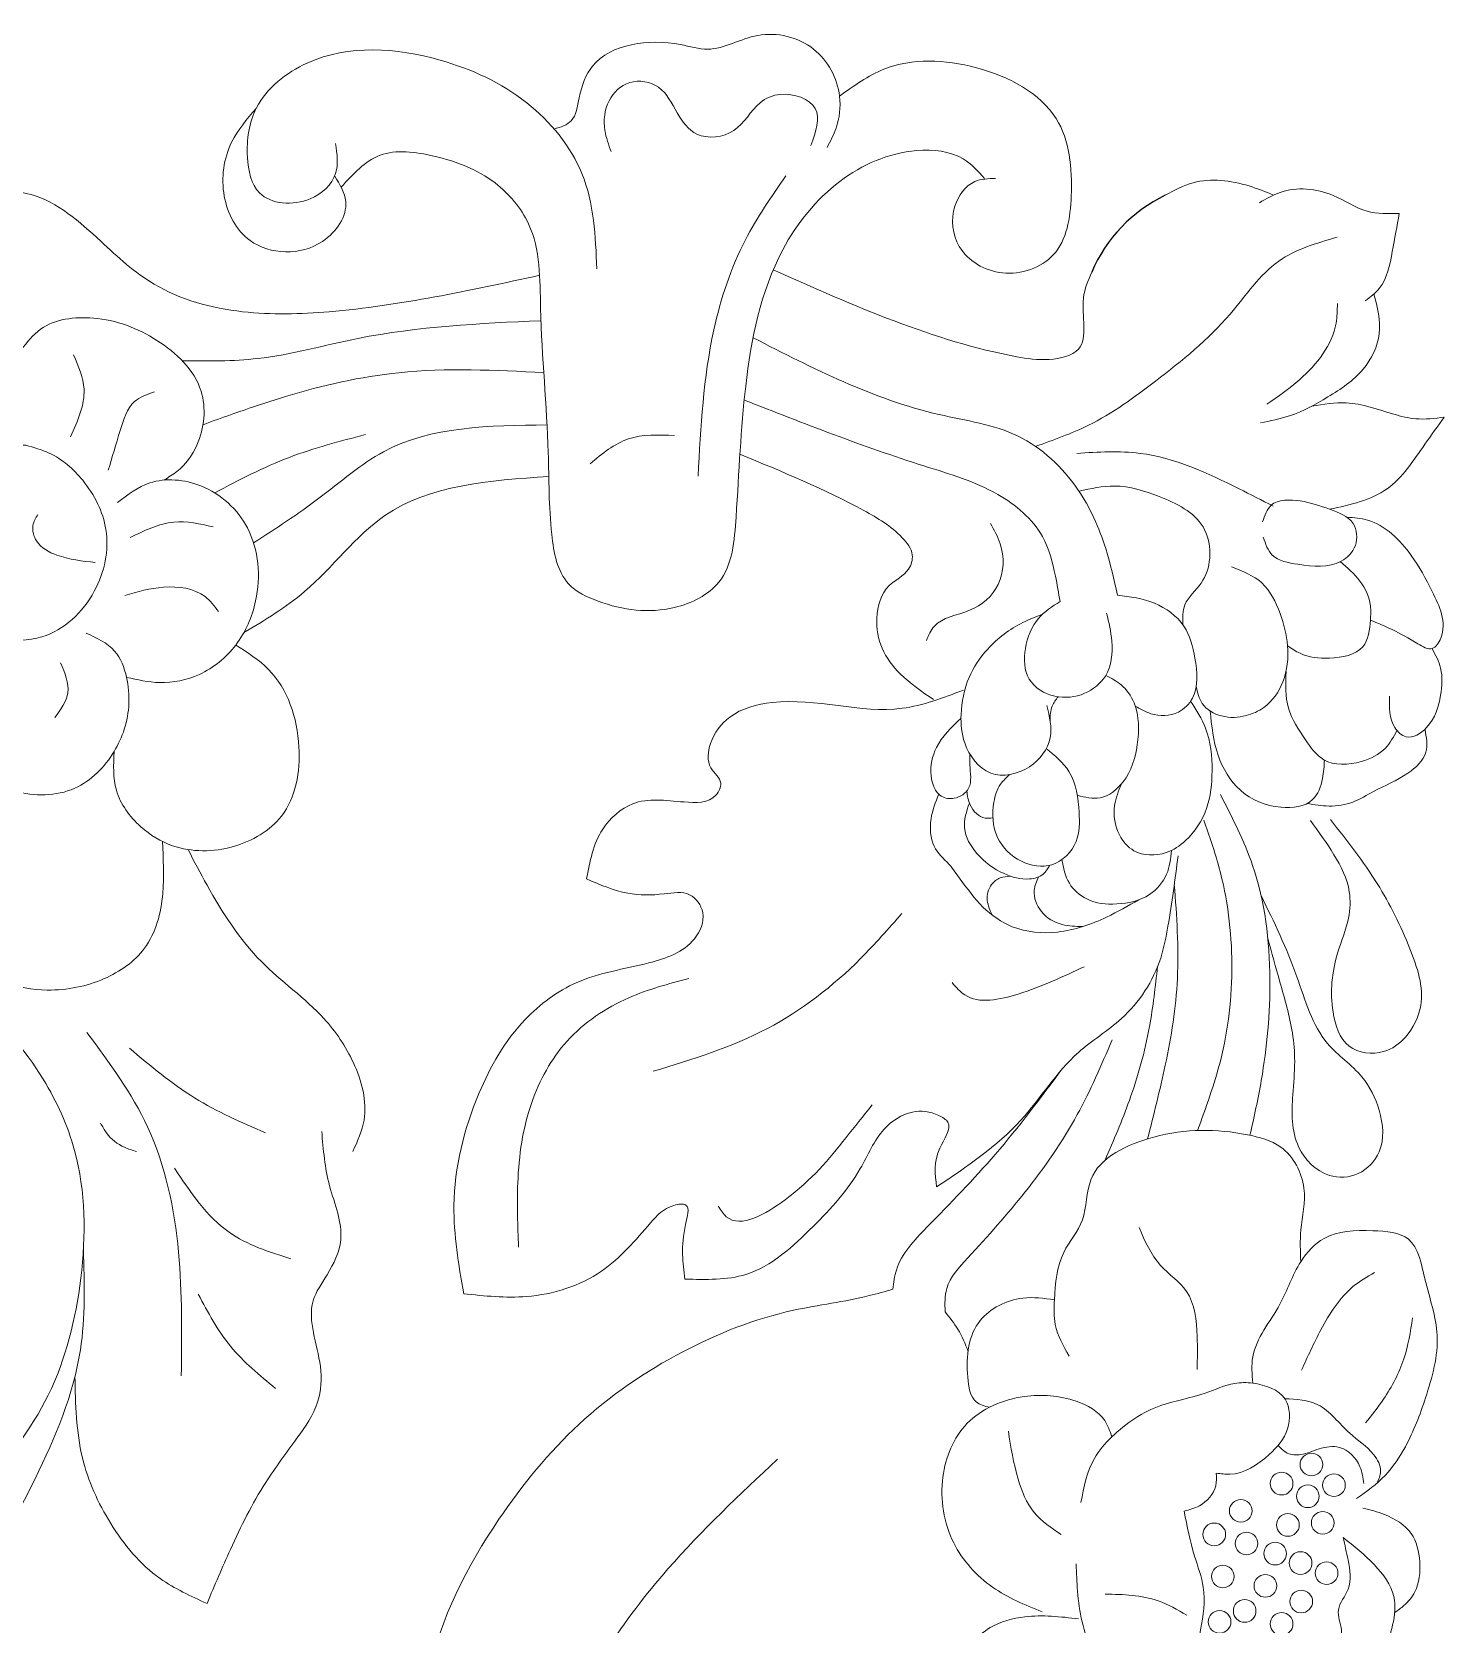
# Model space of a CAD drawing. Header units: millimetres. Extents: x -245 to 237, y 1148 to 1341.
# Drawn here: x 146.2 to 236.5, y 1238.4 to 1340 of the extents above; entities that cross this region are included whole.
import ezdxf

# ---------------------------------------------------------------- set-up
doc = ezdxf.new("R2010")
doc.units = ezdxf.units.MM
doc.layers.add('ceco.net 175', color=7, linetype='Continuous')

msp = doc.modelspace()

# ---------------------------------------------------------------- linework, layer by layer
at = {"layer": 'ceco.net 175', "lineweight": 5}
for centre in [(227.86, 1248.58), (225.96, 1247.36), (227.63, 1246.55), (229.3, 1247.26), (223.35, 1245.62), (226.36, 1244.72), (228.58, 1244.86), (221.66, 1244.12), (223.72, 1243.54), (225.55, 1242.89), (227.17, 1242.29), (228.83, 1241.64), (222.21, 1241.43), (224.92, 1240.83), (227.21, 1239.83), (222, 1238.54), (223.6, 1239.23), (225.96, 1238.4)]:
    msp.add_circle(centre, 0.723, dxfattribs=at)
at = {"layer": 'ceco.net 175'}
msp.add_arc((222.75, 1320.87), 9.7, 115.7598, 156.7543, dxfattribs=at)
at = {"layer": 'ceco.net 175', "lineweight": 5}
for points, knots in [([(179.54, 1333.83), (179.95, 1333.96), (180.9, 1334.26), (181.11, 1336.1), (182.21, 1339.16), (186.34, 1339.7), (189.84, 1338.59), (192.55, 1340.33), (196.37, 1339.41), (197.97, 1336.41), (197.69, 1334.07), (197.16, 1333.06), (196.95, 1332.65)], [0, 0, 0, 0, 1.199266, 2.764775, 4.957657, 10.724278, 12.49403, 15.811261, 19.48062, 22.911691, 24.962846, 26.323795, 26.323795, 26.323795, 26.323795]), ([(182.26, 1324.9), (182.17, 1327), (181.99, 1331.06), (177.9, 1335.99), (171.69, 1338.85), (164.87, 1339.37), (160.27, 1335.72), (159.78, 1332.36), (160.42, 1329.1), (163.85, 1328.85), (165.88, 1330.79), (165.68, 1332.24), (165.59, 1332.9)], [0, 0, 0, 0, 6.169556, 11.894565, 18.058442, 26.54067, 30.860273, 34.054853, 36.464424, 39.726332, 42.016593, 43.921448, 43.921448, 43.921448, 43.921448]), ([(197.75, 1335.93), (198.66, 1336.59), (201.2, 1338.42), (206.6, 1338.21), (212.21, 1335.26), (212.75, 1329.97), (212.07, 1325.49), (208.15, 1324.1), (205.09, 1325.91), (204.75, 1328.78), (206.08, 1330.64), (207.24, 1330.67), (207.7, 1330.68)], [0, 0, 0, 0, 3.313834, 9.221743, 15.254837, 20.29103, 24.215154, 27.66191, 30.889492, 33.467488, 35.480189, 36.827903, 36.827903, 36.827903, 36.827903]), ([(195.92, 1332.79), (196.23, 1333.66), (196.85, 1335.41), (194.23, 1336.34), (192.27, 1335.46), (191.33, 1333.42), (188.58, 1333.09), (187.29, 1334.89), (186.48, 1336.71), (184.28, 1337.11), (182.81, 1335.68), (182.62, 1333.88), (183.01, 1332.83), (183.18, 1332.39)], [0, 0, 0, 0, 2.365378, 4.757771, 6.17648, 8.606202, 10.967775, 12.82249, 14.829444, 16.703429, 18.459181, 20.367897, 21.789859, 21.789859, 21.789859, 21.789859]), ([(160.51, 1335.14), (159.93, 1334.46), (158.58, 1332.9), (158.1, 1329.57), (160.01, 1325.86), (164.59, 1325.67), (166.73, 1328.88), (165.85, 1330.3), (165.53, 1330.83)], [0, 0, 0, 0, 2.657227, 6.123004, 9.412739, 14.032139, 16.976709, 18.752303, 18.752303, 18.752303, 18.752303]), ([(165.94, 1330.12), (166.7, 1330.96), (168.28, 1332.7), (172.24, 1332.17), (175.68, 1330.86), (178.68, 1327.32), (178.56, 1321.04), (179.25, 1314.46), (179.17, 1308.69), (179.87, 1304.79), (183.19, 1303.21), (186.68, 1302.75), (190.82, 1304.8), (191.29, 1310.63), (191.54, 1317.54), (193.08, 1325.39), (197.39, 1330.76), (201.81, 1332.73), (205.46, 1332.37), (206.57, 1331.15), (207, 1330.68)], [0, 0, 0, 0, 3.219698, 6.654865, 10.923636, 14.289404, 19.73078, 28.961851, 34.191738, 37.522982, 39.713595, 44.59864, 47.866755, 52.156964, 60.541606, 69.559755, 75.249038, 80.528651, 83.537108, 85.381104, 85.381104, 85.381104, 85.381104]), ([(188.72, 1311.68), (188.89, 1314.81), (189.16, 1319.98), (191.32, 1326.51), (193.4, 1329.52), (194.32, 1330.85)], [0, 0, 0, 0, 9.385051, 15.469062, 20.308615, 20.308615, 20.308615, 20.308615]), ([(218.53, 1329.61), (219.11, 1329.92), (220.75, 1330.81), (223.32, 1330.47), (224.93, 1329.83), (225.44, 1329.62)], [0, 0, 0, 0, 1.952268, 5.521594, 7.188064, 7.188064, 7.188064, 7.188064]), ([(144.15, 1329.92), (144.83, 1329.87), (147.32, 1329.68), (150.39, 1326.86), (154.21, 1323.33), (159.53, 1321.9), (167.89, 1322.16), (174.15, 1323.53), (178.61, 1324.5)], [0, 0, 0, 0, 2.031485, 7.373078, 11.737568, 17.656642, 23.18604, 36.812925, 36.812925, 36.812925, 36.812925]), ([(224.54, 1329.13), (224.97, 1329.38), (226.38, 1330.2), (229.06, 1329.97), (231.24, 1328.38), (232.76, 1328.43), (233.46, 1328.45)], [0, 0, 0, 0, 1.468332, 4.866742, 7.253585, 9.310362, 9.310362, 9.310362, 9.310362]), ([(233.46, 1328.45), (233.32, 1327.65), (233.03, 1326.04), (232.62, 1323.87), (231.62, 1323.11), (231.29, 1322.87)], [0, 0, 0, 0, 2.483086, 4.969015, 6.165924, 6.165924, 6.165924, 6.165924]), ([(210.24, 1313.57), (211.39, 1313.98), (214.17, 1314.95), (218.28, 1317.98), (222.45, 1321.33), (225.33, 1325.72), (228.18, 1326.54), (229.51, 1326.93)], [0, 0, 0, 0, 3.640396, 8.771425, 15.174494, 19.76649, 23.791867, 23.791867, 23.791867, 23.791867]), ([(193.51, 1324.84), (198.65, 1322.56), (204.44, 1319.99), (211.02, 1318.98), (213.89, 1319.66), (212.95, 1322.65), (213.61, 1324.17), (213.84, 1324.7)], [0, 0, 0, 0, 16.504887, 18.582947, 20.551535, 23.823903, 25.557774, 25.557774, 25.557774, 25.557774]), ([(231.85, 1323.31), (232.07, 1322.46), (232.5, 1320.78), (231.24, 1318.22), (228.96, 1316.72), (226.76, 1315.5), (225.23, 1315.2), (224.6, 1315.08)], [0, 0, 0, 0, 2.569748, 5.06909, 7.917884, 10.647529, 12.562948, 12.562948, 12.562948, 12.562948]), ([(225.01, 1316.26), (225.73, 1316.75), (227.6, 1318.05), (229.48, 1320.41), (229.51, 1322.27), (229.52, 1322.69)], [0, 0, 0, 0, 2.634167, 6.917704, 8.164479, 8.164479, 8.164479, 8.164479]), ([(145.5, 1319.72), (145.89, 1320.21), (146.99, 1321.63), (150.53, 1322.05), (154.27, 1320.63), (157.5, 1317.59), (157.14, 1313.96), (155.81, 1312.14), (154.92, 1311.6), (154.64, 1311.42)], [0, 0, 0, 0, 1.828321, 5.280851, 9.578023, 13.860105, 17.321873, 19.438296, 20.424955, 20.424955, 20.424955, 20.424955]), ([(155.8, 1319.04), (157.42, 1319.02), (161.21, 1318.98), (168.68, 1321.13), (174.78, 1321.42), (178.7, 1321.6)], [0, 0, 0, 0, 4.838926, 11.345249, 23.085672, 23.085672, 23.085672, 23.085672]), ([(192.23, 1320.51), (196.06, 1318.55), (201.45, 1315.78), (209.31, 1314.76), (213.05, 1311.24), (214.73, 1307.44), (215.26, 1305.08), (215.49, 1304.08)], [0, 0, 0, 0, 12.841179, 18.066579, 23.151139, 27.349756, 30.412834, 30.412834, 30.412834, 30.412834]), ([(148.67, 1314.19), (149.13, 1315.21), (149.92, 1316.95), (149.18, 1318.68), (148.87, 1319.41)], [0, 0, 0, 0, 3.153815, 5.428839, 5.428839, 5.428839, 5.428839]), ([(157.13, 1314.96), (158.87, 1315.59), (162.93, 1317.06), (170.22, 1318.72), (175.78, 1318.44), (178.88, 1318.28)], [0, 0, 0, 0, 5.563824, 12.952291, 22.205531, 22.205531, 22.205531, 22.205531]), ([(151.08, 1312.05), (151.32, 1312.88), (151.76, 1314.35), (152.42, 1316.49), (153.56, 1316.9), (154.02, 1317.06)], [0, 0, 0, 0, 2.651023, 4.71654, 6.118486, 6.118486, 6.118486, 6.118486]), ([(191.66, 1316.53), (195.45, 1315.05), (200.82, 1312.94), (207.61, 1311), (210.79, 1308.35), (211.48, 1305.62), (211.73, 1304.21), (211.82, 1303.67)], [0, 0, 0, 0, 12.210398, 17.262731, 21.181831, 23.83544, 25.487791, 25.487791, 25.487791, 25.487791]), ([(227.88, 1316.14), (228.62, 1316.27), (230.4, 1316.57), (232.56, 1315.75), (234.64, 1315.23), (235.73, 1315.36), (236.34, 1315.44)], [0, 0, 0, 0, 2.216436, 5.335392, 6.761647, 8.594335, 8.594335, 8.594335, 8.594335]), ([(236.34, 1315.44), (235.93, 1314.87), (234.78, 1313.31), (232.93, 1310.41), (230.34, 1309.85), (229.02, 1309.56)], [0, 0, 0, 0, 2.138163, 5.861974, 9.746235, 9.746235, 9.746235, 9.746235]), ([(160.35, 1307.42), (161.76, 1308.33), (164.59, 1310.15), (169.9, 1314.85), (175.39, 1314.9), (179.09, 1314.94)], [0, 0, 0, 0, 5.046415, 10.138534, 20.710051, 20.710051, 20.710051, 20.710051]), ([(181.83, 1312.47), (182.6, 1313.11), (184.17, 1314.4), (186.19, 1314.31), (187.21, 1314.27)], [0, 0, 0, 0, 2.907603, 5.859549, 5.859549, 5.859549, 5.859549]), ([(145.81, 1313.65), (144.5, 1313.71), (141.74, 1313.85), (138.33, 1310.24), (138.65, 1305.48), (141.68, 1301.74), (146.79, 1300.46), (150.54, 1304), (151.38, 1308.16), (149.76, 1311.35), (147.73, 1313.12), (146.32, 1313.51), (145.81, 1313.65)], [0, 0, 0, 0, 3.79219, 7.99793, 13.072958, 16.611895, 22.066317, 26.496438, 30.507399, 33.975731, 36.731879, 38.317475, 38.317475, 38.317475, 38.317475]), ([(157.87, 1310.61), (159.43, 1311.43), (162.5, 1313.03), (165.85, 1313.9), (167.5, 1314.33)], [0, 0, 0, 0, 5.282192, 10.357063, 10.357063, 10.357063, 10.357063]), ([(191.39, 1313.08), (194.08, 1311.96), (197.71, 1310.47), (201.39, 1308.28), (202.55, 1306.79), (202.16, 1305.41), (200.55, 1304.76), (199.96, 1302.68), (200.32, 1300.61), (201.71, 1298.79), (203.01, 1297.91), (203.75, 1297.41)], [0, 0, 0, 0, 8.697062, 11.6989, 12.972009, 13.89758, 15.52209, 17.745991, 19.697279, 21.698233, 24.390166, 24.390166, 24.390166, 24.390166]), ([(212.89, 1313.13), (214.25, 1313.21), (217.86, 1313.44), (222, 1311.52), (224.69, 1310.13), (225.41, 1309.76)], [0, 0, 0, 0, 4.045609, 10.748297, 13.18206, 13.18206, 13.18206, 13.18206]), ([(151.67, 1309.99), (152.32, 1310.49), (153.87, 1311.66), (157.41, 1311.33), (160.58, 1308.42), (160.9, 1304.15), (159.44, 1300.78), (157.11, 1298.87), (154.49, 1298.32), (152.94, 1298.68), (152.25, 1298.83)], [0, 0, 0, 0, 2.407631, 5.671745, 9.674458, 14.350486, 17.448913, 20.430882, 23.024665, 25.15959, 25.15959, 25.15959, 25.15959]), ([(179.19, 1311.66), (175.39, 1311.39), (169.08, 1310.95), (164.44, 1304.5), (161.08, 1302.49), (159.74, 1301.69)], [0, 0, 0, 0, 10.757439, 17.80921, 22.479452, 22.479452, 22.479452, 22.479452]), ([(213.02, 1310.72), (213.78, 1310.88), (215.52, 1311.26), (218.29, 1310.41), (221.05, 1309.06), (221.54, 1306.53), (220.96, 1304.75), (219.63, 1303.69), (219.64, 1302.64), (219.65, 1302.2)], [0, 0, 0, 0, 2.29534, 5.225258, 8.626155, 10.67301, 12.342467, 14.07806, 15.339136, 15.339136, 15.339136, 15.339136]), ([(224.74, 1308.75), (224.88, 1309.16), (225.23, 1310.21), (227.29, 1310.18), (228.9, 1309.61), (230.7, 1308.95), (230.88, 1307.17), (229.42, 1305.75), (227.38, 1305.97), (225.28, 1306.33), (224.93, 1307.35), (224.79, 1307.78)], [0, 0, 0, 0, 1.207592, 3.082411, 5.033953, 6.784895, 8.188476, 9.552097, 12.304078, 14.040505, 15.332403, 15.332403, 15.332403, 15.332403]), ([(150.25, 1306.16), (149.42, 1306.25), (148.08, 1306.4), (146.48, 1307.25), (146.14, 1308.47), (146.45, 1309), (146.59, 1309.23)], [0, 0, 0, 0, 2.506038, 4.067496, 5.08964, 5.863039, 5.863039, 5.863039, 5.863039]), ([(152.47, 1307.75), (153.39, 1308.2), (155.09, 1309.03), (156.93, 1308.63), (157.78, 1308.44)], [0, 0, 0, 0, 2.974544, 5.500139, 5.500139, 5.500139, 5.500139]), ([(207.37, 1308.65), (207.61, 1308.23), (208.29, 1307.07), (208.22, 1304.62), (206.17, 1302.87), (203.92, 1302.63), (203.43, 1301.51), (203.29, 1301.19)], [0, 0, 0, 0, 1.43893, 4.029295, 6.495105, 8.974554, 9.999054, 9.999054, 9.999054, 9.999054]), ([(230.12, 1309.05), (230.57, 1309.02), (232.23, 1308.9), (234.22, 1306.9), (235.61, 1304.27), (236.66, 1302.08), (235.6, 1300.41), (234.31, 1301.18), (233.16, 1301.85), (232.1, 1302.29), (231.62, 1302.49)], [0, 0, 0, 0, 1.329148, 4.920638, 7.585083, 10.607922, 11.470415, 12.430122, 14.304767, 15.82701, 15.82701, 15.82701, 15.82701]), ([(229.7, 1306.22), (230.15, 1305.83), (231.04, 1305.08), (231.69, 1303.66), (231.62, 1302.22), (231.38, 1300.37), (229.08, 1299.96), (227.39, 1300.13), (226.6, 1300.67), (226.34, 1300.85)], [0, 0, 0, 0, 1.767873, 3.4809, 4.391023, 6.157954, 8.403747, 10.309738, 11.236174, 11.236174, 11.236174, 11.236174]), ([(222.76, 1305.88), (223.47, 1305.61), (224.9, 1305.06), (225.92, 1302.96), (226.48, 1300.8), (226.25, 1298.58), (225.13, 1296.94), (223.61, 1296.28), (222.15, 1296.2), (220.79, 1296.98), (220.6, 1297.86), (220.51, 1298.25)], [0, 0, 0, 0, 2.199276, 4.457567, 6.576892, 8.902423, 10.941429, 12.174141, 13.746686, 15.220404, 16.374348, 16.374348, 16.374348, 16.374348]), ([(152.14, 1304.06), (152.94, 1304.29), (154.6, 1304.77), (157.03, 1304.47), (157.85, 1303.38), (158.11, 1303.03)], [0, 0, 0, 0, 2.530732, 5.236769, 6.521825, 6.521825, 6.521825, 6.521825]), ([(211.82, 1303.67), (211.32, 1303.35), (210.22, 1302.64), (209.47, 1300.76), (209.54, 1298.55), (211.45, 1297.41), (213.39, 1297.62), (215.04, 1298.93), (215.25, 1301.03), (214.93, 1302.34), (214.79, 1302.93)], [0, 0, 0, 0, 1.748778, 3.8456, 5.826164, 7.782338, 9.68856, 11.410869, 13.665398, 15.493672, 15.493672, 15.493672, 15.493672]), ([(215.49, 1304.08), (216.29, 1303.98), (217.88, 1303.77), (219.92, 1302.29), (220.51, 1299.96), (220.71, 1297.8), (219.31, 1296.34), (217.76, 1296.33), (216.94, 1296.81), (216.61, 1297)], [0, 0, 0, 0, 2.404445, 4.792326, 6.951937, 9.509705, 10.773528, 12.531897, 13.644942, 13.644942, 13.644942, 13.644942]), ([(210.71, 1302.87), (210.28, 1302.7), (208.98, 1302.19), (207.24, 1300.89), (205.84, 1298.8), (205.41, 1296.65), (205.6, 1294.39), (207.19, 1292.23), (209.99, 1292.82), (211.5, 1294.87), (211.15, 1296.34), (210.98, 1297.04)], [0, 0, 0, 0, 1.376026, 4.181515, 6.355452, 8.779763, 10.597675, 13.140318, 15.630061, 17.91502, 19.982921, 19.982921, 19.982921, 19.982921]), ([(149.66, 1301.66), (150.34, 1301.35), (151.6, 1300.77), (152.53, 1298.36), (152.41, 1296.03), (151.24, 1293.51), (149.03, 1291.22), (145.03, 1291.24), (141.77, 1293.06), (138.57, 1295.25), (138.45, 1297.69), (138.4, 1298.74)], [0, 0, 0, 0, 2.153436, 3.996909, 7.305079, 8.874455, 12.318721, 16.157019, 19.758009, 23.725285, 26.741452, 26.741452, 26.741452, 26.741452]), ([(159.22, 1300.89), (159.96, 1300.42), (162.23, 1298.99), (163.67, 1294.69), (162.82, 1289.86), (159.06, 1287.67), (155.57, 1287.66), (152.94, 1289.25), (151.33, 1291.45), (151.41, 1293.25), (151.45, 1294.1)], [0, 0, 0, 0, 2.601368, 7.917623, 12.471881, 16.093768, 19.97725, 22.349491, 25.148895, 27.627686, 27.627686, 27.627686, 27.627686]), ([(235.56, 1300.66), (235.78, 1300.26), (236.27, 1299.34), (236.14, 1297.49), (235.64, 1295.76), (234.01, 1294.71), (232.8, 1295.9), (232.83, 1296.92), (232.84, 1297.62)], [0, 0, 0, 0, 1.362574, 3.086092, 5.334619, 6.777011, 7.707915, 9.722158, 9.722158, 9.722158, 9.722158]), ([(147.67, 1296.27), (148.05, 1296.78), (148.83, 1297.87), (148.31, 1299.11), (148.04, 1299.76)], [0, 0, 0, 0, 1.78545, 3.753721, 3.753721, 3.753721, 3.753721]), ([(233.32, 1295.43), (233.1, 1295.03), (232.59, 1294.11), (230.9, 1293.26), (228.65, 1293.15), (227.36, 1295.02), (226.16, 1296.81), (226.21, 1298.41), (226.24, 1299.21)], [0, 0, 0, 0, 1.337713, 3.099647, 5.501203, 7.225451, 9.522226, 11.872411, 11.872411, 11.872411, 11.872411]), ([(212.92, 1291.3), (213.41, 1291.18), (214.51, 1290.9), (216.21, 1292.27), (216.87, 1294.55), (216.89, 1296.86), (215.85, 1298.39), (215.07, 1298.77), (214.73, 1298.95)], [0, 0, 0, 0, 1.468892, 3.256682, 5.78176, 8.47816, 9.880111, 11.039886, 11.039886, 11.039886, 11.039886]), ([(205.66, 1298.02), (204.36, 1297.52), (200.43, 1296.01), (195.31, 1297.88), (190.79, 1296.67), (189.42, 1294.87), (189.23, 1293.08), (190.39, 1292.24), (189.69, 1290.77), (187.33, 1290.86), (184.7, 1291.27), (182.17, 1289.02), (181.81, 1287.07), (181.6, 1285.96)], [0, 0, 0, 0, 4.07831, 12.379894, 15.250851, 17.330536, 18.882826, 20.041432, 20.847754, 22.949399, 26.217244, 28.729781, 32.064144, 32.064144, 32.064144, 32.064144]), ([(211.19, 1296.04), (211.19, 1296.38), (211.2, 1296.95), (211.55, 1297.4), (211.7, 1297.59)], [0, 0, 0, 0, 0.965623, 1.669296, 1.669296, 1.669296, 1.669296]), ([(220.15, 1297.31), (220.51, 1296.75), (221.36, 1295.41), (221.61, 1292.96), (221.35, 1290.41), (220.16, 1288.53), (218.48, 1287.42), (216.61, 1287.43), (215.38, 1288.87), (215.13, 1290.53), (215.55, 1291.57), (215.73, 1292.02)], [0, 0, 0, 0, 1.976699, 4.715874, 7.159567, 9.600674, 11.063362, 13.118799, 14.48524, 16.396576, 17.824657, 17.824657, 17.824657, 17.824657]), ([(205.5, 1296.22), (204.89, 1295.64), (203.84, 1294.63), (203.42, 1292.71), (203.94, 1291.18), (205.18, 1291), (206.3, 1291.76), (206.03, 1292.99), (206.06, 1293.7), (206.07, 1293.93)], [0, 0, 0, 0, 2.441799, 4.267794, 5.72459, 6.555578, 7.679967, 9.169468, 9.857093, 9.857093, 9.857093, 9.857093]), ([(228.69, 1293.54), (228.67, 1293.16), (228.62, 1292.28), (228.02, 1290.63), (225.58, 1290.34), (223.17, 1291.36), (221.68, 1293.89), (221.49, 1295.73), (221.4, 1296.68)], [0, 0, 0, 0, 1.178901, 2.670682, 4.752556, 7.557867, 10.219185, 13.073927, 13.073927, 13.073927, 13.073927]), ([(235.1, 1295.52), (235.2, 1295.01), (235.42, 1293.89), (233.83, 1292.43), (232.1, 1291.76), (230.53, 1290.77), (229.02, 1290.53), (228.05, 1290.7), (227.59, 1290.78)], [0, 0, 0, 0, 1.467667, 3.247994, 5.712841, 7.207284, 8.746784, 10.150573, 10.150573, 10.150573, 10.150573]), ([(210.93, 1294.28), (211.48, 1293.83), (212.75, 1292.8), (213.07, 1290.47), (213.08, 1288.2), (211.44, 1286.54), (209.18, 1286.93), (207.55, 1288.54), (207.44, 1290.53), (207.88, 1291.96), (208.4, 1292.43), (208.61, 1292.63)], [0, 0, 0, 0, 2.064207, 4.761081, 6.613691, 8.763098, 10.716438, 12.865339, 15.139258, 16.346148, 17.202762, 17.202762, 17.202762, 17.202762]), ([(204.08, 1291.37), (203.87, 1290.86), (203.46, 1289.8), (203.56, 1288.02), (204.38, 1287.25), (204.75, 1286.89)], [0, 0, 0, 0, 1.643062, 3.401215, 4.913635, 4.913635, 4.913635, 4.913635]), ([(205.87, 1291.58), (205.91, 1291.28), (206, 1290.55), (206.77, 1289.76), (207.37, 1289.84), (207.53, 1289.86)], [0, 0, 0, 0, 0.925949, 2.209445, 2.692403, 2.692403, 2.692403, 2.692403]), ([(222.05, 1291.35), (222.81, 1289.87), (224.7, 1286.2), (225.45, 1279.83), (224.92, 1274.03), (224.2, 1270.76), (223.94, 1269.6)], [0, 0, 0, 0, 4.974637, 12.330014, 18.802922, 22.382965, 22.382965, 22.382965, 22.382965]), ([(206.03, 1290.8), (205.85, 1290.27), (205.48, 1289.14), (206.5, 1287.38), (208.04, 1286.28), (209.61, 1285.82), (210.75, 1286.15), (211.04, 1286.63), (211.16, 1286.83)], [0, 0, 0, 0, 1.613801, 3.425569, 5.579904, 7.246957, 8.165134, 8.867267, 8.867267, 8.867267, 8.867267]), ([(220.6, 1269.9), (221.13, 1271.37), (222.38, 1274.78), (223.03, 1280.53), (222.38, 1285.76), (221.34, 1288.72), (221, 1289.71)], [0, 0, 0, 0, 4.666761, 10.885139, 17.160298, 20.284946, 20.284946, 20.284946, 20.284946]), ([(229.07, 1289.75), (230.12, 1288.42), (232.14, 1285.86), (234.09, 1281.89), (235.29, 1278.32), (234.1, 1275.9), (232.4, 1274.64), (229.89, 1274.97), (228.95, 1277.97), (229.25, 1280.8), (230.29, 1283.21), (230.41, 1285.47), (229.33, 1287.58), (228.32, 1288.98), (227.8, 1289.69)], [0, 0, 0, 0, 5.074195, 9.715257, 13.412515, 15.655834, 17.319168, 19.537871, 21.962069, 25.720353, 28.072783, 29.745608, 32.304508, 34.95923, 34.95923, 34.95923, 34.95923]), ([(154.53, 1288.36), (154.59, 1287.26), (154.74, 1284.93), (153.84, 1281.41), (150.72, 1279.29), (147.61, 1278.7), (144.67, 1279.06), (143.91, 1280.31), (143.64, 1280.76)], [0, 0, 0, 0, 3.334551, 7.017096, 10.239669, 13.952187, 16.659922, 18.183704, 18.183704, 18.183704, 18.183704]), ([(156.17, 1287.84), (156.56, 1287.08), (157.89, 1284.55), (160.43, 1280.56), (164.59, 1277.71), (166.94, 1274.25), (167.8, 1271.03), (166.99, 1269.22), (166.69, 1268.56)], [1.205198, 1.205198, 1.205198, 1.205198, 3.322735, 8.235075, 12.674503, 15.457327, 18.51667, 20.256097, 20.256097, 20.256097, 20.256097]), ([(203.94, 1266.3), (205.86, 1267.59), (209.37, 1269.93), (212.2, 1274.67), (216.2, 1277.05), (218.17, 1280.06), (218.87, 1283.75), (219.16, 1285.94), (219.35, 1287.44)], [0, 0, 0, 0, 6.856916, 12.531467, 16.025405, 20.625944, 22.722566, 27.264762, 27.264762, 27.264762, 27.264762]), ([(216.85, 1284.63), (216.17, 1284.25), (214.55, 1283.32), (211.82, 1282.37), (208.89, 1282.62), (206.79, 1284.09), (205.68, 1285.65), (204.99, 1286.58), (204.75, 1286.89)], [0, 0, 0, 0, 2.340698, 5.614862, 8.521625, 10.778734, 13.071013, 14.240343, 14.240343, 14.240343, 14.240343]), ([(218.92, 1287.78), (218.87, 1287.25), (218.77, 1286.16), (217.48, 1284.69), (215.52, 1284.26), (213.59, 1284.44), (212.24, 1285.64), (212.04, 1286.67), (211.94, 1287.2)], [0, 0, 0, 0, 1.55116, 3.249625, 5.413993, 7.362023, 8.856281, 10.443259, 10.443259, 10.443259, 10.443259]), ([(181.6, 1285.96), (182.47, 1285.59), (184.06, 1284.9), (186.29, 1284.92), (188.22, 1285.28), (189.33, 1283.71), (188.37, 1281.46), (185.07, 1280.34), (181.08, 1279.8), (177.07, 1276.82), (174.24, 1271.84), (172.7, 1265.66), (173.44, 1261.36), (173.76, 1259.48)], [0, 0, 0, 0, 2.792025, 5.114989, 6.739301, 8.163581, 9.905982, 13.206168, 17.971746, 22.027052, 27.588556, 34.917232, 40.581946, 40.581946, 40.581946, 40.581946]), ([(208.65, 1286.14), (208.43, 1286.12), (207.97, 1286.09), (207.29, 1285.57), (207.06, 1284.58), (207.35, 1283.95), (207.49, 1283.65)], [0, 0, 0, 0, 0.663424, 1.358159, 2.415002, 3.402374, 3.402374, 3.402374, 3.402374]), ([(210.45, 1286.1), (210.32, 1285.81), (210.01, 1285.08), (210.53, 1283.71), (211.85, 1282.95), (212.82, 1282.93), (213.26, 1282.92)], [0, 0, 0, 0, 0.911139, 2.341244, 3.89301, 5.211001, 5.211001, 5.211001, 5.211001]), ([(217.4, 1269.37), (217.8, 1270.93), (218.66, 1274.29), (219.54, 1279.73), (219.26, 1283.6), (219.11, 1285.61)], [0, 0, 0, 0, 4.828008, 10.417151, 16.433442, 16.433442, 16.433442, 16.433442]), ([(224.65, 1284.9), (225.47, 1283.22), (226.96, 1280.13), (228.17, 1275.59), (231.14, 1273.64), (232.35, 1271.18), (232.6, 1268.66), (230.98, 1266.93), (228.63, 1266.8), (226.54, 1268.94), (226.62, 1271.8), (226.85, 1274.2), (226.65, 1276.65), (225.87, 1279.24), (225.33, 1281.25), (225.08, 1282.19)], [0, 0, 0, 0, 5.661807, 10.356937, 13.41517, 15.813199, 18.465067, 20.381796, 22.230931, 24.906521, 28.253163, 30.388348, 32.213333, 35.550606, 38.474554, 38.474554, 38.474554, 38.474554]), ([(185.86, 1273.68), (188.35, 1274.44), (193.24, 1275.94), (198.38, 1279.94), (200.87, 1282.78), (201.73, 1283.76)], [0, 0, 0, 0, 7.775548, 15.216938, 19.125817, 19.125817, 19.125817, 19.125817]), ([(204.93, 1279.34), (205.19, 1279.04), (206.22, 1277.87), (209.73, 1278.63), (212.03, 1279.73), (213.35, 1280.36)], [0, 0, 0, 0, 1.127969, 4.526547, 9.082784, 9.082784, 9.082784, 9.082784]), ([(214.69, 1268.01), (215.24, 1269.27), (216.42, 1272.02), (217.58, 1276.19), (217.9, 1279.09), (218.04, 1280.38)], [0, 0, 0, 0, 4.116259, 8.99877, 12.880898, 12.880898, 12.880898, 12.880898]), ([(124.09, 1241.76), (124.88, 1241.9), (126.59, 1242.2), (129.55, 1242.64), (133, 1242.11), (137.97, 1243.2), (143.13, 1246.86), (147.78, 1252.92), (149.68, 1260.55), (149.63, 1267.71), (146.85, 1273.85), (143.56, 1277.64), (140.7, 1279.04), (139.92, 1279.42)], [0, 0, 0, 0, 2.397343, 5.210946, 8.941864, 12.745936, 20.136754, 27.432198, 35.183074, 43.35677, 48.314362, 55.190044, 57.811292, 57.811292, 57.811292, 57.811292]), ([(177.26, 1262.45), (177.21, 1263.82), (177.09, 1266.92), (177.74, 1271.55), (180.14, 1275.93), (183.98, 1278.5), (186.83, 1279.26), (188.13, 1279.61)], [0, 0, 0, 0, 4.111325, 9.306391, 13.832375, 18.658968, 22.676282, 22.676282, 22.676282, 22.676282]), ([(149.72, 1276.15), (151.15, 1274.22), (154.24, 1270.06), (155.85, 1262.24), (155.77, 1256.87), (155.74, 1254.24)], [0, 0, 0, 0, 7.148255, 15.379224, 23.281764, 23.281764, 23.281764, 23.281764]), ([(161.11, 1269.76), (159.56, 1270.43), (156.4, 1271.8), (153.77, 1274.03), (152.43, 1275.16)], [0, 0, 0, 0, 5.030843, 10.274342, 10.274342, 10.274342, 10.274342]), ([(215.14, 1275.69), (214.45, 1274.07), (212.98, 1270.63), (209.73, 1265.97), (206.72, 1262.61), (204.44, 1260.16), (204.47, 1258.83), (204.48, 1258.32)], [0, 0, 0, 0, 5.263882, 11.221196, 16.808136, 19.16353, 20.665989, 20.665989, 20.665989, 20.665989]), ([(211.96, 1273.84), (210.57, 1271.98), (207.9, 1268.39), (204.07, 1264.51), (201.39, 1261.72), (201.2, 1260.19), (201.15, 1259.77)], [0, 0, 0, 0, 6.93644, 13.344252, 16.671185, 17.915263, 17.915263, 17.915263, 17.915263]), ([(187.87, 1260.42), (189.22, 1260.38), (192.37, 1260.28), (196.03, 1263.65), (198.95, 1266.81), (200.19, 1269.92), (202.23, 1271.28), (203.76, 1271.09), (205.13, 1270.26), (203.69, 1268.48), (203.84, 1267.11), (203.94, 1266.3)], [0, 0, 0, 0, 3.91213, 9.174041, 13.951643, 16.887602, 18.989022, 20.690512, 21.419304, 23.161705, 25.633032, 25.633032, 25.633032, 25.633032]), ([(190, 1265.07), (190.16, 1264.82), (191.08, 1263.42), (195.32, 1265.91), (197.53, 1268.65), (199.26, 1270.83), (199.83, 1271.53)], [0, 0, 0, 0, 0.849336, 4.755152, 10.311662, 12.9745, 12.9745, 12.9745, 12.9745]), ([(152.89, 1268.56), (152.63, 1268.64), (151.89, 1268.85), (151.06, 1269.51), (150.71, 1270.15), (150.59, 1270.37)], [0, 0, 0, 0, 0.820392, 2.293759, 3.016653, 3.016653, 3.016653, 3.016653]), ([(164.7, 1269.84), (164.8, 1268.68), (165, 1266.36), (166.38, 1263.25), (165.18, 1260.81), (163.48, 1258.41), (164.79, 1255.49), (164.62, 1252.38), (162.97, 1250.01), (160.78, 1247.12), (158.98, 1243.5), (157.87, 1240.86), (157.38, 1239.71)], [0, 0, 0, 0, 3.51558, 7.031669, 9.420668, 11.315114, 15.51437, 17.798629, 20.460261, 23.923106, 28.741306, 32.502762, 32.502762, 32.502762, 32.502762]), ([(212.4, 1255.5), (212.03, 1256.15), (211.38, 1257.28), (211.47, 1259.6), (211.68, 1262.03), (213.59, 1264.13), (213.38, 1267.76), (218.31, 1270.05), (222.52, 1270.01), (226.3, 1269.02), (227.75, 1266.32), (227.09, 1263.77), (227.15, 1262.2), (227.18, 1261.52)], [0, 0, 0, 0, 2.212796, 3.794835, 6.866945, 9.257546, 11.884014, 16.723466, 22.706927, 24.974902, 27.984628, 30.660333, 32.686331, 32.686331, 32.686331, 32.686331]), ([(162.74, 1261.7), (161.34, 1262.15), (158.19, 1263.17), (156.33, 1265.95), (155.31, 1267.49)], [0, 0, 0, 0, 4.304302, 9.676975, 9.676975, 9.676975, 9.676975]), ([(173.76, 1259.48), (175.1, 1259.34), (178.11, 1259.02), (182.66, 1260.43), (185.14, 1263.4), (186.66, 1265.11), (188.31, 1265.31), (187.56, 1262.84), (187.74, 1261.45), (187.87, 1260.42)], [0, 0, 0, 0, 4.020526, 9.072366, 13.454134, 15.31448, 16.090938, 17.329015, 20.81204, 20.81204, 20.81204, 20.81204]), ([(216.87, 1263.7), (217.24, 1262.84), (217.92, 1261.24), (220.34, 1259.69), (220.61, 1257), (220.58, 1255.33), (220.57, 1254.64)], [0, 0, 0, 0, 2.772911, 5.122949, 8.072069, 10.186561, 10.186561, 10.186561, 10.186561]), ([(224.12, 1253.77), (224.07, 1254.34), (223.92, 1256.2), (225.97, 1258.51), (226.83, 1261.33), (228.84, 1263.5), (231.44, 1263.56), (234.54, 1263.33), (235.1, 1259.98), (236.29, 1256.77), (235.26, 1253), (234.13, 1250.01), (232.64, 1247.76), (231.39, 1246.86), (230.74, 1246.4)], [0, 0, 0, 0, 1.680097, 5.459589, 8.487458, 10.584373, 13.737731, 16.075799, 18.80139, 22.494353, 26.565044, 29.93306, 32.167975, 34.522374, 34.522374, 34.522374, 34.522374]), ([(149.49, 1262.29), (149.56, 1260.14), (149.71, 1255.05), (146.64, 1247.82), (142.94, 1241.1), (136.19, 1236.63), (129.57, 1238.25), (123.75, 1238.69), (120.83, 1237.83), (119.41, 1237.41)], [0, 0, 0, 0, 6.390322, 15.112137, 23.063888, 29.299806, 37.65285, 42.344475, 46.721617, 46.721617, 46.721617, 46.721617]), ([(227.23, 1254.61), (227.62, 1255.47), (228.49, 1257.36), (229.94, 1259.7), (231.41, 1260.56), (231.89, 1260.84)], [0, 0, 0, 0, 2.84961, 6.282744, 7.931516, 7.931516, 7.931516, 7.931516]), ([(161.76, 1253.44), (160.73, 1254.28), (158.69, 1255.96), (157.44, 1258.29), (156.82, 1259.45)], [0, 0, 0, 0, 3.938849, 7.850587, 7.850587, 7.850587, 7.850587]), ([(201.15, 1259.77), (200.65, 1259.63), (198.57, 1259.02), (193.9, 1258.49), (187.45, 1255.96), (180.89, 1251.46), (175.22, 1244.47), (170.47, 1235.35), (171.4, 1224.83), (178.33, 1215.95), (190.36, 1214.64), (198.52, 1220.52), (201.68, 1224.5), (202.82, 1225.92)], [0, 0, 0, 0, 1.558003, 6.487354, 14.030819, 22.094613, 30.032553, 40.878225, 52.198686, 59.438711, 73.267469, 83.049012, 88.519382, 88.519382, 88.519382, 88.519382]), ([(207.32, 1252.23), (207, 1252.31), (206.12, 1252.56), (205.76, 1254.94), (206.08, 1257.92), (209.1, 1259.42), (210.79, 1259.19), (211.46, 1259.1)], [0, 0, 0, 0, 0.916573, 2.588729, 6.281693, 9.35514, 11.38438, 11.38438, 11.38438, 11.38438]), ([(204.48, 1258.32), (204.77, 1257.96), (205.39, 1257.19), (205.77, 1256.29), (205.95, 1255.8)], [0, 0, 0, 0, 1.373026, 2.936465, 2.936465, 2.936465, 2.936465]), ([(234.32, 1257.94), (234.18, 1257.05), (233.88, 1255.22), (232.7, 1252.98), (231.71, 1251.73), (231.32, 1251.23)], [0, 0, 0, 0, 2.665885, 5.549277, 7.451265, 7.451265, 7.451265, 7.451265]), ([(157.38, 1239.71), (156.35, 1240.18), (153.86, 1241.3), (151.08, 1244.67), (149.06, 1249.14), (148.99, 1252.43), (148.95, 1254.18)], [0, 0, 0, 0, 3.383787, 8.116523, 12.683303, 17.870395, 17.870395, 17.870395, 17.870395]), ([(213.15, 1246.15), (213.34, 1247.14), (213.64, 1248.72), (215.52, 1250.88), (217.93, 1252.5), (220.81, 1252.9), (222.68, 1253.83), (224.48, 1253.81), (226.49, 1253.14), (226.55, 1250.68), (225.06, 1248.97), (223.3, 1247.81), (222.08, 1247.99), (221.79, 1248.03)], [0, 0, 0, 0, 2.954744, 4.716107, 8.435661, 11.369445, 13.355863, 14.509888, 16.815251, 18.705569, 20.731465, 23.540567, 24.407881, 24.407881, 24.407881, 24.407881]), ([(210.68, 1239.17), (209.58, 1239.62), (207.32, 1240.55), (204.6, 1243.55), (203.94, 1247.63), (205.55, 1251.64), (209.3, 1253.18), (212.5, 1252.94), (214.64, 1251.79), (215, 1250.71), (215.12, 1250.34)], [0, 0, 0, 0, 3.546317, 7.299546, 11.556424, 15.294595, 19.341016, 22.666398, 24.873592, 26.002655, 26.002655, 26.002655, 26.002655]), ([(226.16, 1252.78), (226.91, 1252.74), (228.61, 1252.65), (230.04, 1250.57), (231.71, 1249.58), (232.44, 1248.25), (232.15, 1247.63), (232.03, 1247.38)], [0, 0, 0, 0, 2.13749, 4.872325, 6.908534, 8.075908, 8.879062, 8.879062, 8.879062, 8.879062]), ([(208.52, 1250.7), (208.68, 1249.68), (208.97, 1247.88), (209.96, 1245.4), (211.26, 1244.53), (211.89, 1244.11)], [0, 0, 0, 0, 3.124939, 5.477232, 7.708915, 7.708915, 7.708915, 7.708915]), ([(231.2, 1247.36), (231.15, 1247.73), (231.03, 1248.69), (229.86, 1249.88), (228.34, 1249.64), (227.34, 1249.16), (226.3, 1249.2), (225.92, 1249.61), (225.74, 1249.8)], [0, 0, 0, 0, 1.103816, 2.904299, 4.194982, 5.416751, 6.289733, 7.048185, 7.048185, 7.048185, 7.048185]), ([(177.55, 1224.47), (178.24, 1226.69), (180.19, 1233.03), (185.83, 1241.46), (191.38, 1246.66), (193.79, 1248.91)], [0, 0, 0, 0, 6.948841, 19.866269, 29.764517, 29.764517, 29.764517, 29.764517]), ([(221.79, 1248.03), (221.8, 1247.76), (221.85, 1246.93), (220.93, 1245.92), (220.07, 1245.69), (219.74, 1245.6)], [0, 0, 0, 0, 0.810466, 2.461102, 3.48993, 3.48993, 3.48993, 3.48993]), ([(219.74, 1245.6), (219.93, 1244.64), (220.24, 1243), (221.2, 1240.55), (220.83, 1238.17), (220.42, 1236.03), (221.25, 1234.59), (220.5, 1232.83), (217.69, 1232.97), (215.27, 1234.27), (213.47, 1237.03), (212.92, 1239.76), (212.87, 1241.65), (212.85, 1242.23)], [0, 0, 0, 0, 2.938942, 5.005886, 7.732876, 10.028773, 11.315472, 12.357732, 15.059249, 18.143426, 20.654484, 24.597499, 26.341006, 26.341006, 26.341006, 26.341006]), ([(231.15, 1245.8), (231.61, 1245.68), (232.74, 1245.39), (234.42, 1244.38), (234.88, 1242.35), (234.72, 1240.63), (233.88, 1239.63), (233.38, 1239.27), (233.18, 1239.13)], [0, 0, 0, 0, 1.445114, 3.534625, 5.416642, 7.368542, 8.475085, 9.212439, 9.212439, 9.212439, 9.212439]), ([(228.34, 1234.21), (228.58, 1234.68), (229.2, 1235.88), (230.09, 1237.61), (229.31, 1239.39), (230.51, 1240.69), (230.24, 1242.38), (229.99, 1243.45), (229.88, 1243.92)], [0, 0, 0, 0, 1.617894, 4.090673, 5.387102, 6.831974, 8.708108, 10.177467, 10.177467, 10.177467, 10.177467]), ([(229.88, 1243.92), (230.57, 1243.37), (231.87, 1242.34), (233.33, 1240.4), (233.16, 1238.72), (232.73, 1237.23), (232.82, 1235.49), (231.31, 1234), (230.79, 1232.41), (229.82, 1231.88), (229.39, 1231.78), (229.27, 1231.75)], [0, 0, 0, 0, 2.659353, 5.030272, 6.833697, 7.443443, 9.700617, 11.684693, 13.513822, 14.454036, 14.837375, 14.837375, 14.837375, 14.837375]), ([(214.7, 1240.31), (215.86, 1240.28), (217.72, 1240.23), (219.31, 1239.31), (219.91, 1238.96)], [0, 0, 0, 0, 3.400228, 5.446935, 5.446935, 5.446935, 5.446935]), ([(216.08, 1232.04), (215.61, 1231.12), (214.62, 1229.15), (214.52, 1226.67), (213.79, 1224.26), (212.52, 1224.49), (211.34, 1224.97), (209.5, 1225.64), (207.92, 1227.65), (205.98, 1229), (206.31, 1231.4), (204.37, 1230.91), (203.9, 1233.58), (205.01, 1235.91), (206.98, 1238.26), (209.94, 1239.08), (211.85, 1238.86), (212.99, 1238.73)], [0, 0, 0, 0, 3.023685, 6.426246, 8.093106, 9.041874, 9.780536, 12.010797, 14.689352, 17.352055, 18.775352, 19.855637, 21.636719, 24.828741, 27.996859, 30.312189, 33.72253, 33.72253, 33.72253, 33.72253])]:
    msp.add_open_spline(points, degree=3, knots=knots, dxfattribs=at)

doc.saveas('drawing.dxf')
